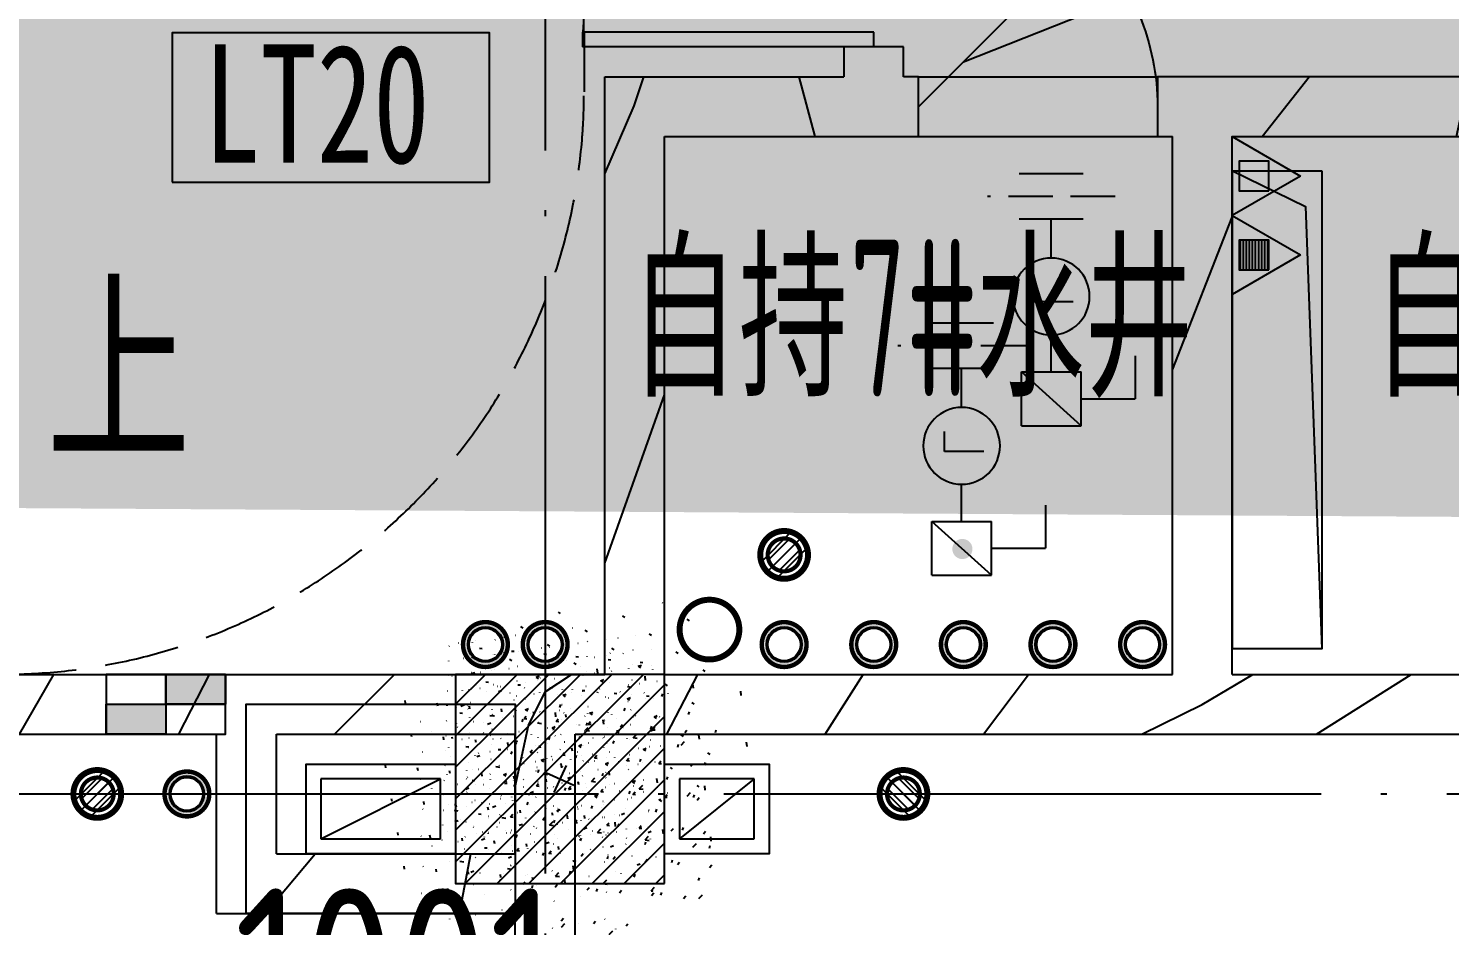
# Model space of a CAD drawing. Header units: inches. Extents: x 0 to 1813292486, y 0 to 3473589894.
# Drawn here: x 600546956 to 600551714, y 3473211977 to 3473214980 of the extents above; entities that cross this region are included whole.
import ezdxf
from ezdxf.enums import TextEntityAlignment as Align
from ezdxf.xclip import XClip

# ---------------------------------------------------------------- set-up
doc = ezdxf.new("R2010")
doc.units = ezdxf.units.IN
doc.header["$LTSCALE"] = 1000
doc.header["$MEASUREMENT"] = 0
doc.header["$XCLIPFRAME"] = 2
for name, pattern in [('AX-MALL-GIRD-200$0$DOTE', [2.4200000000000004, 2, -0.2, 0.02, -0.2]), ('AX-MALL-WALL-P02-QT$0$DASH', [0.35, 0.25, -0.1]), ('AX-MALL-WALL-P02-QT$0$DOTE', [2.4200000000000004, 2, -0.2, 0.02, -0.2]), ('PX-MALL-P02-LG$0$CONTINOUS', [0]), ('PX-MALL-P02-LG$0$DASH', [0.35, 0.25, -0.1]), ('PX-MALL-P02-LG$0$DASHED', [0.75, 0.5, -0.25])]:
    doc.linetypes.add(name, pattern=pattern)
for name, color, linetype in [('A-Anno-Note', 241, 'Continuous'), ('AX-MALL-DIM-P02$0$A-Anno-Dims', 3, 'Continuous'), ('AX-MALL-DIM-P02$0$A-Detl-Thin', 131, 'Continuous'), ('AX-MALL-GIRD-200$0$A-Grid', 222, 'AX-MALL-GIRD-200$0$DOTE'), ('AX-MALL-P02-200$0$A-Anno-Note', 241, 'Continuous'), ('AX-MALL-WALL-P02$0$A-Anno-Note', 241, 'Continuous'), ('AX-MALL-WALL-P02-QT$0$_T_S__T_ELEV_A-STRS', 7, 'Continuous'), ('AX-MALL-WALL-P02-QT$0$A-Anno-Note', 241, 'Continuous'), ('AX-MALL-WALL-P02-QT$0$A-Detl-Patt', 8, 'Continuous'), ('AX-MALL-WALL-P02-QT$0$A-Detl-Thin', 131, 'Continuous'), ('AX-MALL-WALL-P02-QT$0$A-Strs', 151, 'Continuous'), ('AX-MALL-WALL-P02-QT$0$A-Wall', 2, 'Continuous'), ('AX-MALL-WALL-P02-QT$0$A-Wall-Patt', 13, 'Continuous'), ('AX-MALL-WALL-P02-QT$0$A-Wind', 4, 'Continuous'), ('AX-MALL-WORD-P02$0$A-Anno-Note', 241, 'Continuous'), ('AX-MALL-ZTKD-P02$0$A-Anno-Note', 241, 'Continuous'), ('EX-MALL-2F-DBKD$0$TEL_底图', 7, 'Continuous'), ('EX-MALL-2F-DBKD-RD$0$0电井顶板开洞', 7, 'Continuous'), ('MX-MALL-P02-LG$0$M-VT-DUCT-FLG', 40, 'Continuous'), ('MX-MALL-P02-LG$0$M-VT-DUCT-KED', 170, 'Continuous'), ('MX-MALL-P02-LG$0$M-VT-DUCT-SAD', 90, 'Continuous'), ('PX-MALL-P02-LG$0$P-Drain-Fldr', 4, 'Continuous'), ('PX-MALL-P02-LG$0$P-Drain-Fldr-ARCH', 161, 'Continuous'), ('PX-MALL-P02-LG$0$P-Drain-Fldr-W100', 4, 'Continuous'), ('PX-MALL-P02-LG$0$P-Drain-Fldr-W50', 4, 'Continuous'), ('PX-MALL-P02-LG$0$P-Exsh', 31, 'Continuous'), ('PX-MALL-P02-LG$0$P-Hydt-1', 14, 'PX-MALL-P02-LG$0$X1_LINE'), ('PX-MALL-P02-LG$0$P-Hydt-Xz', 11, 'PX-MALL-P02-LG$0$Xz_LINE'), ('PX-MALL-P02-LG$0$P-Pipe-Risr', 7, 'Continuous'), ('PX-MALL-P02-LG$0$P-Pipe-Risr-Arch', 6, 'Continuous'), ('PX-MALL-P02-LG$0$P-Pipe-Risr-W100', 6, 'Continuous'), ('PX-MALL-P02-LG$0$P-Pipe-Risr-W50', 6, 'Continuous'), ('PX-MALL-P02-LG$0$P-Sewr-Pipe', 123, 'PX-MALL-P02-LG$0$CONTINOUS'), ('PX-MALL-P02-LG$0$P-Sewr-TL-Pipe', 7, 'PX-MALL-P02-LG$0$CONTINOUS'), ('PX-MALL-P02-LG$0$P-Sprl-Anno', 150, 'Continuous'), ('PX-MALL-P02-LG$0$P-Sprl-Main', 140, 'PX-MALL-P02-LG$0$ZP_LINE'), ('PX-MALL-P02-LG$0$P-Sprl-Pipe', 151, 'Continuous'), ('PX-MALL-P02-LG$0$P-Stom-pipe', 4, 'PX-MALL-P02-LG$0$CONTINOUS'), ('PX-MALL-P02-LG$0$P-Wast-Pipe', 143, 'PX-MALL-P02-LG$0$DASHED'), ('PX-MALL-P02-LG$0$P-WatS', 3, 'Continuous'), ('PX-MALL-P02-LG$0$P-WatS-pipe', 61, 'Continuous'), ('PX-MALL-P02-LG$0$p-阀门', 61, 'Continuous'), ('PX-MALL-P02-LG$0$PUB_DIM', 3, 'Continuous'), ('PX-MALL-P02-LG$0$S-GJ', 8, 'Continuous'), ('SX-MALL-LT-TZ-2F(T)$0$SX-S1-TZ-(2F~3F)$0$TZ', 255, 'Continuous'), ('SX-MALL-LT-TZ-2F(T)$0$SX-S1-TZ-（-2F~-1F）$0$S-PATT-SOLD', 251, 'Continuous'), ('SX-MALL-TZ-2F~3F$0$S-DIMS', 81, 'Continuous'), ('SX-MALL-WALL-L-1F~2F$0$S-COLU', 30, 'Continuous'), ('SX-MALL-WALL-L-1F~2F$0$S-PATT-WALL', 83, 'Continuous'), ('SX-MALL-WALL-L-1F~2F$0$单形心', 4, 'Continuous')]:
    doc.layers.add(name, color=color, linetype=linetype)
doc.layers.add('MX-MALL-P02-LG$0$M-AUX-TO-ARCH', color=1, linetype='Continuous', plot=False)
doc.styles.add('AX-MALL-DIM-P02$0$_TCH_DIM_T3', font='gbenor.shx')
doc.styles.add('AX-MALL-WALL-P02-QT$0$_TCH_DIM', font='gbenor.shx')
doc.styles.add('AX-MALL-WORD-P02$0$STANDARD', font='gbenor.shx', dxfattribs={"bigfont": 'gbcbig.shx'})
doc.styles.add('AX-MALL-WORD-P02$0$宋体', font='', dxfattribs={"width": 0.7, "height": 5})
doc.styles.add('PX-MALL-P02-LG$0$jzfz', font='gbenor.shx', dxfattribs={"bigfont": 'gbcbig.shx'})
doc.styles.add('PX-MALL-P02-LG$0$Standard', font='gbenor.shx', dxfattribs={"bigfont": 'gbcbig.shx'})
doc.styles.get('AX-MALL-WORD-P02$0$宋体').set_extended_font_data('SimSun')
doc.linetypes.add('PX-MALL-P02-LG$0$X1_LINE', pattern='A,2,-0.3,["X1",PX-MALL-P02-LG$0$Standard,S=0.15,R=0,X=-0.15,Y=-0.08],-0.2', length=2.5)
doc.linetypes.add('PX-MALL-P02-LG$0$Xz_LINE', pattern='A,2,-0.2,["Xz",PX-MALL-P02-LG$0$Standard,S=0.15,R=0,X=-0.1,Y=-0.08],-0.2', length=2.4)
doc.linetypes.add('PX-MALL-P02-LG$0$ZP_LINE', pattern='A,2,-0.3,["ZP",PX-MALL-P02-LG$0$Standard,S=0.15,R=0,X=-0.15,Y=-0.08],-0.1', length=2.4)
doc.dimstyles.new('AX-MALL-DIM-P02$0$_TCH_ARCH&&180', dxfattribs={"dimtxt": 535.5, "dimasz": 270, "dimexe": 450, "dimexo": 450, "dimgap": 137.25, "dimtad": 1, "dimdec": 0, "dimzin": 0, "dimdsep": 46, "dimtxsty": 'AX-MALL-DIM-P02$0$_TCH_DIM_T3', "dimblk": 'AX-MALL-DIM-P02$0$_ArchTick', "dimcen": 0.09, "dimclrt": 7, "dimazin": 2, "dimtfac": 1, "dimtdec": 0, "dimtix": 1, "dimtmove": 2, "dimatfit": 3, "dimfxl": 500, "dimtolj": 1, "dimtzin": 0, "dimarcsym": 0})
pattern_1 = [(45, (0, 359.0227), (-353.55353201463, 353.55353201463), [])]

# ---------------------------------------------------------------- blocks, each defined once
blk = doc.blocks.new('AX-MALL-WORD-P02')
at = {"layer": 'AX-MALL-WORD-P02$0$A-Anno-Note', "color": 3}
blk.add_lwpolyline([(600353570.3977468, 3473085454.494984), (600354565.5538968, 3473085083.770122), (600354740.1003112, 3473085552.314195), (600353744.9441617, 3473085923.039056)], close=True, dxfattribs=at)
at = {"layer": 'AX-MALL-WORD-P02$0$A-Anno-Note', "color": 3, "style": 'AX-MALL-WORD-P02$0$宋体', "width": 0.7}
blk.add_text('LT20', height=396.5189873417721, rotation=339.5681615271141, dxfattribs=at).set_placement((600353692.6859446, 3473085477.736427))
at = {"layer": 'AX-MALL-WORD-P02$0$A-Anno-Note', "style": 'AX-MALL-WORD-P02$0$STANDARD'}
for s, p in [('自持', (600354755.4193101, 3473084247.275826)), ('水井', (600355839.8496144, 3473083843.293717)), ('自持', (600357085.9014206, 3473083379.102857))]:
    blk.add_text(s, height=506.3829787234042, rotation=339.5681613092015, dxfattribs=at).set_placement(p)
at = {"layer": 'AX-MALL-WORD-P02$0$A-Anno-Note', "style": 'AX-MALL-WORD-P02$0$STANDARD', "width": 0.6}
blk.add_text('7#', height=525, rotation=339.5681613092015, dxfattribs=at).set_placement((600355446.2725928, 3473083989.912706))
blk = doc.blocks.new('AX-MALL-GIRD-200')
at = {"layer": 'AX-MALL-GIRD-200$0$A-Grid'}
for p, q in [((600385888.4862964, 3473168630.679744), (600347158.9473472, 3473064666.952662)), ((600218521.0220362, 3473133579.090285), (600576417.0261351, 3473000252.327003))]:
    blk.add_line(p, q, dxfattribs=at)
blk = doc.blocks.new('AX-MALL-WALL-P02-QT$0$tj')
at = {"layer": 'AX-MALL-WALL-P02-QT$0$A-Detl-Patt'}
h = blk.add_hatch(dxfattribs=at)
h.set_pattern_fill('STEEL', color=256, scale=100.0000000000001, angle=50.43183869082386)
h.set_pattern_definition([(75.00000000004839, (-14278.19445574284, 156289.8254051208), (-153.3407249234246, 41.08752340989569), []), (75.00000000004839, (-14317.88195610046, 156358.5661673546), (-153.3407249234246, 41.08752340989569), [])])
edge = h.paths.add_edge_path()
edge.add_line((88101.273016572, 47666.64152574539), (87883.93542659283, 47459.84604215622))
edge.add_line((87883.93542659283, 47459.84604215622), (91571.54751467705, 43584.64122533798))
edge.add_arc((262949.389629302, 558937.705083496), 543101.4133620498, 251.6057364187558, 260.0288666978238)
edge.add_arc((172180.8466627672, -2862.146247219684), 27099.9982179492, 64.7128659603706, 96.9316049602786, ccw=False)
edge.add_arc((262948.9730309481, 558936.3205539446), 543099.9677998082, 261.6155114784545, 271.7251478115656)
edge.add_line((279298.9759148359, 16082.51663446426), (279298.9759315252, 16382.65274763107))
edge.add_arc((262948.9742454757, 558936.3204835369), 542799.9676941936, 261.62020364125146, 271.7261014454634, ccw=False)
edge.add_arc((172180.8456921196, -2862.14609140989), 27400.00151046549, 64.80631838577902, 96.83815911678944)
edge.add_arc((262949.394896181, 558937.7037490648), 542801.4137571028, 251.6136389015772, 260.02417327084333, ccw=False)
edge.add_line((91737.26096642017, 43845.69257831573), (88101.273016572, 47666.64152574539))
blk = doc.blocks.new('SX-MALL-WALL-L-1F~2F$0$BANWANG_XINGXIN')
at = {"color": 0}
for points in [[(0.7071067811865476, 0.7071067811865475), (-0.7071067811865477, -0.7071067811865475)], [(-0.7071067811865475, 0.7071067811865476), (0.7071067811865474, -0.7071067811865477)]]:
    blk.add_lwpolyline(points, dxfattribs=at)
blk = doc.blocks.new('SX-MALL-WALL-L-1F~2F')
at = {"layer": 'SX-MALL-WALL-L-1F~2F$0$S-PATT-WALL'}
h = blk.add_hatch(dxfattribs=at)
h.set_pattern_fill('钢筋混凝土', color=256, scale=15, pattern_type=2)
h.set_pattern_definition([(24.56816131876918, (600332848.5159376, 3473133887.589986), (-31.18316060756021, 68.21004687377882), []), (29.56816131876925, (600332848.5159376, 3473133887.589986), (97.53445422577846, -46.37920049590846), [11.25, -123.75]), (334.5681613187692, (600332848.5159376, 3473133887.589986), (19.88439775835759, 112.9961142864107), [9, -99]), (80.01956131876923, (600332856.6438087, 3473133883.725054), (117.4189029535321, 66.61682170576017), [9.5610285, -105.1713168]), (25.75236131876919, (600332858.9887226, 3473133915.702631), (141.3476152674957, -79.15081590010527), [16.87499999999951, -185.6249999999961]), (76.20376131876925, (600332870.7676862, 3473133909.106722), (182.3878362713222, 87.98253900728311), [14.3415432, -157.75695]), (330.7523613187692, (600332858.9887226, 3473133915.702631), (182.387767611897, 87.98268144025062), [13.49999999999976, -148.4999999999961]), (0.5681613187692669, (600332870.4268485, 3473133903.438077), (62.82047321120105, -87.84980446922418), [11.25, -123.75]), (305.5681613187692, (600332870.4268485, 3473133903.438077), (72.17288940056439, 89.18848105901375), [9, -99]), (51.01956131876926, (600332875.6618832, 3473133896.117257), (134.9933625470349, 1.33857134020591), [9.5610285, -105.1713168]), (17.06816131876921, (600332848.5159376, 3473133887.589986), (19.14085714793764, 46.15589493924091), [0.75, -97.8, 0.75, -100.5, 0.75, -99.375]), (347.0681613187692, (600332848.5159376, 3473133887.589986), (57.63084699394109, 41.66442757030211), [0.75, -57.3, 0.75, -95.55, 0.75, -37.875]), (307.0681613187692, (600332817.1703391, 3473133899.267141), (73.85474001336534, -31.12342331039777), [0.75, -37.5, 0.75, -117, 0.75, -155.25]), (297.0681613187692, (600332803.1140169, 3473133904.503534), (87.2164167648191, -16.46683781742514), [0.75, -48.75, 0.75, -77.69999999999999, 0.75, -110.25])])
h.paths.add_polyline_path([(600354295.7700061, 3473082678.871982), (600354540.1349882, 3473083334.833685), (600353884.1732854, 3473083579.198667), (600353639.8083032, 3473082923.236964)])
at = {"layer": 'SX-MALL-WALL-L-1F~2F$0$S-COLU'}
blk.add_lwpolyline([(600354295.7700061, 3473082678.871982), (600354540.1349882, 3473083334.833685), (600353884.1732854, 3473083579.198667), (600353639.8083032, 3473082923.236964)], close=True, dxfattribs=at)
at = {"layer": 'SX-MALL-WALL-L-1F~2F$0$单形心', "xscale": 50, "yscale": 50, "zscale": 50}
blk.add_blockref('SX-MALL-WALL-L-1F~2F$0$BANWANG_XINGXIN', (600354089.9716457, 3473083129.035325), dxfattribs=at)
blk = doc.blocks.new('SX-MALL-WALL-L-2F~3F')
ref = blk.add_blockref('SX-MALL-WALL-L-1F~2F', (0, 0))
XClip(ref).set_block_clipping_path([(600349769.7341375, 3473074679.418533), (600357001.7302529, 3473071985.287766), (600356499.8725733, 3473070638.124951), (600359302.5086629, 3473069594.060767), (600362345.1765132, 3473077761.653201), (600381551.4312518, 3473070606.759726), (600391553.7259278, 3473066880.611454), (600387749.827644, 3473056669.608357), (600391632.1759799, 3473055223.319679), (600395635.5522461, 3473065969.791956), (600406982.2408491, 3473061742.817497), (600403058.8006672, 3473051210.921831), (600412723.2437257, 3473047610.6332), (600445093.3740637, 3473134503.466942), (600393055.2444371, 3473153889.197227), (600387463.4997383, 3473138878.984498), (600380158.3525343, 3473141600.366193), (600382830.751978, 3473148774.027779), (600388210.8522022, 3473146769.782572), (600390696.2253517, 3473153441.399696), (600277474.697425, 3473195619.741203), (600273446.9822528, 3473184807.934726), (600257129.111771, 3473190886.82031), (600241575.9633431, 3473149136.690594), (600258197.8999482, 3473142944.531458), (600255239.7303221, 3473135003.762026), (600263182.3271956, 3473132044.911624), (600260741.6763649, 3473125493.34496), (600269350.4970673, 3473122286.306632), (600271511.1407766, 3473128086.235537), (600286270.1853781, 3473122588.058336), (600284109.5416689, 3473116788.129431), (600282580.7823727, 3473112684.400902), (600291840.7574171, 3473109234.788475), (600290827.7957876, 3473106515.642598), (600293360.405141, 3473105572.171298), (600294731.2544166, 3473109252.0137), (600323175.4764534, 3473098655.706329), (600321336.3302773, 3473093718.790065), (600344750.773286, 3473084996.222976), (600341987.4689643, 3473077578.540671), (600344583.6790427, 3473076611.376234), (600346015.5062013, 3473080454.904757), (600351201.5612961, 3473078522.947055)])
blk = doc.blocks.new('SX-MALL-WALL-2F~3F')
blk.add_blockref('SX-MALL-WALL-L-2F~3F', (0, 0))
blk = doc.blocks.new('MX-MALL-P02-LG$0$YHJJ-P02')
at = {"layer": 'MX-MALL-P02-LG$0$M-AUX-TO-ARCH'}
for points in [[(-45959.70873618126, -64100.000831604), (-45959.70873141289, -63400.00082874298), (-45059.70873391628, -63400.00082826614), (-45059.70873165131, -64100.00082540512)], [(-45759.70873558521, -63900.00082778931), (-45759.7087341547, -63600.00082969666), (-45259.70873463154, -63600.00082874298), (-45259.70873439312, -63900.00082874298)], [(-44559.12317705154, -63599.99999523163), (-44209.12317597866, -63599.99999237061), (-44209.1231752634, -63899.99999332428), (-44559.12317633629, -63899.99999141693)]]:
    blk.add_lwpolyline(points, close=True, dxfattribs=at)
at = {"layer": 'MX-MALL-P02-LG$0$M-VT-DUCT-FLG'}
for p, q in [((-45709.7087325722, -63850.00082880854), (-45309.70873263776, -63650.00082867741)), ((-44259.12317550182, -63649.99999332428), (-44509.12317550182, -63849.99999332428))]:
    blk.add_line(p, q, dxfattribs=at)
at = {"layer": 'MX-MALL-P02-LG$0$M-VT-DUCT-KED'}
for p, q in [((-45309.70873263776, -63650.00082867741), (-45709.70873263776, -63650.00082880854)), ((-45709.70873263776, -63650.00082880854), (-45709.7087325722, -63850.00082880854)), ((-45309.7087325722, -63850.00082867741), (-45309.70873263776, -63650.00082867741)), ((-44259.12317550182, -63649.99999332428), (-44509.12317550182, -63649.99999332428)), ((-44509.12317550182, -63649.99999332428), (-44509.12317550182, -63849.99999332428)), ((-44259.12317550182, -63849.99999332428), (-44259.12317550182, -63649.99999332428)), ((-45709.7087325722, -63850.00082880854), (-45309.7087325722, -63850.00082867741)), ((-44509.12317550182, -63849.99999332428), (-44259.12317550182, -63849.99999332428))]:
    blk.add_line(p, q, dxfattribs=at)
blk = doc.blocks.new('MX-MALL-P02-LG')
at = {"layer": 'MX-MALL-P02-LG$0$M-VT-DUCT-SAD', "rotation": 339.5681613187875}
blk.add_blockref('MX-MALL-P02-LG$0$YHJJ-P02', (600418393.5374048, 3473127097.242905), dxfattribs=at)
blk = doc.blocks.new('SX-MALL-LT-TZ-2F(T)$0$SX-S1-TZ-（-2F~-1F）$0$55')
at = {"layer": 'SX-MALL-LT-TZ-2F(T)$0$SX-S1-TZ-（-2F~-1F）$0$S-PATT-SOLD'}
h = blk.add_hatch(color=251, dxfattribs=at)
h.dxf.hatch_style = 1
h.paths.add_polyline_path([(-77686.27864599228, -69171.32194757462), (-77486.27864456177, -69171.3219474554), (-77486.27864456177, -69271.32194751501), (-77686.27864551544, -69271.32194757462)])
h = blk.add_hatch(color=251, dxfattribs=at)
h.dxf.hatch_style = 1
h.paths.add_polyline_path([(-77886.27864646912, -69271.32194751501), (-77686.2786450386, -69271.32194751501), (-77686.27864456177, -69371.3219473958), (-77886.27864551544, -69371.3219473958)])
for p, q in [((-77686.2786450386, -69171.32194757462), (-77686.27864456177, -69371.3219474554)), ((-77886.27864551544, -69271.32194751501), (-77486.27864456177, -69271.32194751501))]:
    blk.add_line(p, q)
for points in [[(-77886.27864408493, -69371.32194751501), (-77486.27864408493, -69371.3219474554), (-77486.27864408493, -69171.3219474554), (-77886.27864456177, -69171.32194757462)], [(-77686.27864599228, -69171.32194757462), (-77486.27864456177, -69171.3219474554), (-77486.27864456177, -69271.32194751501), (-77686.27864551544, -69271.32194757462)], [(-77886.27864646912, -69271.32194751501), (-77686.2786450386, -69271.32194751501), (-77686.27864456177, -69371.3219473958), (-77886.27864551544, -69371.3219473958)]]:
    blk.add_lwpolyline(points, close=True)
blk = doc.blocks.new('SX-MALL-LT-TZ-2F(T)')
at = {"layer": 'SX-MALL-LT-TZ-2F(T)$0$SX-S1-TZ-(2F~3F)$0$TZ', "rotation": 339.5681613221936}
blk.add_blockref('SX-MALL-LT-TZ-2F(T)$0$SX-S1-TZ-（-2F~-1F）$0$55', (600449921.0647913, 3473121617.838406), dxfattribs=at)
blk = doc.blocks.new('SX-MALL-TZ-2F~3F')
at = {"layer": 'SX-MALL-TZ-2F~3F$0$S-DIMS', "rotation": 1.387142046460944e-06}
blk.add_blockref('SX-MALL-LT-TZ-2F(T)', (84.08594870567322, -14.53440642356873), dxfattribs=at)
blk = doc.blocks.new('EX-MALL-2F-DBKD-RD')
at = {"layer": 'EX-MALL-2F-DBKD-RD$0$0电井顶板开洞', "color": 1, "linetype": 'ByBlock'}
blk.add_lwpolyline([(600357190.8669575, 3473084146.349485), (600356632.31842, 3473082647.008455), (600356351.1919744, 3473082751.736305), (600356909.7405143, 3473084251.077337)], close=True, dxfattribs=at)
blk.add_lwpolyline([(600356909.7405132, 3473084251.077337), (600357097.6810659, 3473084053.729906), (600356632.31842, 3473082647.008455)], dxfattribs=at)
blk = doc.blocks.new('EX-MALL-2F-DBKD')
at = {"layer": 'EX-MALL-2F-DBKD$0$TEL_底图'}
blk.add_blockref('EX-MALL-2F-DBKD-RD', (0, 0), dxfattribs=at)
blk = doc.blocks.new('AX-MALL-WALL-P02-QT$0$$DorLib2D$00000002')
for p, q in [((-0.5, -5.684341886080802e-17), (-0.5000000000000007, 0.4875)), ((-0.4750000000000007, 0.4875), (-0.5000000000000007, 0.4875)), ((-0.475, -2.842170943040401e-17), (-0.4750000000000007, 0.4875)), ((0.475, -2.842170943040401e-17), (0.4750000000000007, 0.4875)), ((0.4750000000000007, 0.4875), (0.5000000000000007, 0.4875)), ((0.5, -5.684341886080802e-17), (0.5000000000000007, 0.4875)), ((-0.5, -5.684341886080802e-17), (-0.475, -2.842170943040401e-17)), ((0.5, -5.684341886080802e-17), (0.475, -2.842170943040401e-17))]:
    blk.add_line(p, q)
at = {"lineweight": 13}
for centre, start, end in [((-0.4875, -4.263256414560601e-17), 0, 88.53071641864632), ((0.4875, -4.263256414560601e-17), 91.4692835813537, 180)]:
    blk.add_arc(centre, 0.4875, start, end, dxfattribs=at)
blk = doc.blocks.new('AX-MALL-WALL-P02-QT$0$$DorLib2D$00000114')
at = {"color": 0}
blk.add_line((0.4999999999999964, 3.552713678800501e-15), (-0.2071067811864751, 0.7071067811864857), dxfattribs=at)
blk.add_arc((0.5000000000013856, -1.154631945610163e-12), 1.000000000001696, 135, 180, dxfattribs=at)
blk = doc.blocks.new('AX-MALL-WALL-P02-QT')
at = {"layer": 'AX-MALL-WALL-P02-QT$0$A-Wall-Patt'}
h = blk.add_hatch(dxfattribs=at)
h.set_pattern_fill('普通砖', color=256, scale=200, style=0)
h.set_pattern_definition(pattern_1)
h.paths.add_polyline_path([(600354423.153318, 3473083307.270424), (600354540.1349882, 3473083334.833684), (600355168.5020858, 3473085021.59235), (600355050.9030229, 3473085278.828545), (600354352.717359, 3473083404.652251)])
h = blk.add_hatch(dxfattribs=at)
h.set_pattern_fill('普通砖', color=256, scale=200, style=0)
h.set_pattern_definition(pattern_1)
h.paths.add_polyline_path([(600355050.9030229, 3473085278.828545), (600355168.5020858, 3473085021.59235), (600355824.4637886, 3473084777.227367), (600355871.0094994, 3473084902.172453), (600355800.5735402, 3473084999.55428)])
h = blk.add_hatch(dxfattribs=at)
h.set_pattern_fill('普通砖', color=256, scale=200, style=0)
h.set_pattern_definition(pattern_1)
h.paths.add_polyline_path([(600355987.9911696, 3473084929.735713), (600356022.9004537, 3473085023.44453), (600355835.4828243, 3473085093.263097), (600355800.5735402, 3473084999.55428), (600355871.0094994, 3473084902.172453)])
h = blk.add_hatch(dxfattribs=at)
h.set_pattern_fill('普通砖', color=256, scale=200, style=0)
h.set_pattern_definition(pattern_1)
h.paths.add_polyline_path([(600350182.9838024, 3473084815.715624), (600350253.4197618, 3473084718.333798), (600353064.684202, 3473083671.055303), (600353181.6658721, 3473083698.618563), (600353228.211583, 3473083823.563649), (600350229.5295134, 3473084940.66071)])
h = blk.add_hatch(dxfattribs=at)
h.set_pattern_fill('普通砖', color=256, scale=200, style=0)
h.set_pattern_definition(pattern_1)
h.paths.add_polyline_path([(600355824.4637886, 3473084777.227367), (600355965.0270108, 3473084724.863442), (600356034.8455771, 3473084912.281072), (600355987.9911696, 3473084929.735713), (600355871.0094994, 3473084902.172453)])
h = blk.add_hatch(dxfattribs=at)
h.set_pattern_fill('普通砖', color=256, scale=200, style=0)
h.set_pattern_definition(pattern_1)
h.paths.add_polyline_path([(600356925.079316, 3473084580.642882), (600356784.5160946, 3473084633.006806), (600356714.6975282, 3473084445.589177), (600356761.5519353, 3473084428.134536), (600356878.5336052, 3473084455.697796)])
h = blk.add_hatch(dxfattribs=at)
h.set_pattern_fill('普通砖', color=256, scale=200, style=0)
h.set_pattern_definition(pattern_1)
h.paths.add_polyline_path([(600356948.9695646, 3473084358.315969), (600357886.0577124, 3473084009.223137), (600357955.8762789, 3473084196.640766), (600356925.079316, 3473084580.642882), (600356878.5336052, 3473084455.697796)])
h = blk.add_hatch(dxfattribs=at)
h.set_pattern_fill('普通砖', color=256, scale=200, style=0)
h.set_pattern_definition(pattern_1)
h.paths.add_polyline_path([(600356203.6207972, 3473082643.994044), (600356320.6024671, 3473082671.557304), (600356948.9695646, 3473084358.315969), (600356878.5336052, 3473084455.697796), (600356761.5519353, 3473084428.134536), (600356133.1848378, 3473082741.37587)])
h = blk.add_hatch(dxfattribs=at)
h.set_pattern_fill('普通砖', color=256, scale=200, style=0)
h.set_pattern_definition(pattern_1)
h.paths.add_polyline_path([(600353181.6658721, 3473083698.618563), (600353252.1018314, 3473083601.236736), (600354001.7723488, 3473083321.962471), (600354118.7540189, 3473083349.525731), (600354165.29973, 3473083474.470817), (600353228.211583, 3473083823.563649)])
h = blk.add_hatch(dxfattribs=at)
h.set_pattern_fill('普通砖', color=256, scale=200, style=0)
h.set_pattern_definition(pattern_1)
h.paths.add_polyline_path([(600352855.228503, 3473083108.802414), (600353112.4646987, 3473083226.401477), (600353252.1018314, 3473083601.236736), (600353181.6658722, 3473083698.618562), (600353064.684202, 3473083671.055303)])
h = blk.add_hatch(dxfattribs=at)
h.set_pattern_fill('普通砖', color=256, scale=200, style=0)
h.set_pattern_definition(pattern_1)
h.paths.add_polyline_path([(600354118.7540189, 3473083349.525732), (600354189.1899782, 3473083252.143905), (600354376.6076072, 3473083182.325338), (600354423.153318, 3473083307.270424), (600354352.717359, 3473083404.652251), (600354165.29973, 3473083474.470817)])
h = blk.add_hatch(dxfattribs=at)
h.set_pattern_fill('普通砖', color=256, scale=200, style=0)
h.set_pattern_definition(pattern_1)
h.paths.add_polyline_path([(600353889.698476, 3473082830.145542), (600354014.6435622, 3473082783.599831), (600354189.1899782, 3473083252.143905), (600354118.7540189, 3473083349.525731), (600354001.7723488, 3473083321.962471), (600353862.135216, 3473082947.127212)])
h = blk.add_hatch(dxfattribs=at)
h.set_pattern_fill('普通砖', color=256, scale=200, style=0)
h.set_pattern_definition(pattern_1)
h.paths.add_polyline_path([(600354423.153318, 3473083307.270424), (600354376.6076072, 3473083182.325338), (600356157.0750865, 3473082519.048958), (600356203.6207972, 3473082643.994044), (600356133.1848378, 3473082741.37587), (600354540.1349882, 3473083334.833684)])
h = blk.add_hatch(dxfattribs=at)
h.set_pattern_fill('普通砖', color=256, scale=200, style=0)
h.set_pattern_definition(pattern_1)
h.paths.add_polyline_path([(600353112.4646987, 3473083226.401477), (600352855.228503, 3473083108.802414), (600353792.3166499, 3473082759.709583), (600353889.698476, 3473082830.145542), (600353862.135216, 3473082947.127212)])
h = blk.add_hatch(dxfattribs=at)
h.set_pattern_fill('普通砖', color=256, scale=200, style=0)
h.set_pattern_definition(pattern_1)
h.paths.add_polyline_path([(600350759.9526367, 3473074347.069), (600350889.7925658, 3473074395.398862), (600354014.6435621, 3473082783.599831), (600353889.698476, 3473082830.145542), (600353792.3166499, 3473082759.709583), (600350708.9223516, 3473074482.792996)])
h = blk.add_hatch(dxfattribs=at)
h.set_pattern_fill('普通砖', color=256, scale=200, style=0)
h.set_pattern_definition(pattern_1)
h.paths.add_polyline_path([(600356203.6207972, 3473082643.994044), (600356157.0750865, 3473082519.048958), (600357937.5425652, 3473081855.772578), (600358054.5242352, 3473081883.335838), (600358101.0699462, 3473082008.280924), (600356320.6024671, 3473082671.557304)])
at = {"layer": 'AX-MALL-WALL-P02-QT$0$_T_S__T_ELEV_A-STRS', "linetype": 'AX-MALL-WALL-P02-QT$0$DOTE', "const_width": 150}
blk.add_lwpolyline([(600234247.8536268, 3473153011.494684), (600262405.5662599, 3473142521.920496), (600259473.1864733, 3473134650.380063), (600277652.6965212, 3473127877.979127), (600276745.0551592, 3473125441.549947), (600276745.055159, 3473125441.549947), (600276046.8694955, 3473123567.373652), (600279607.804453, 3473122240.820894), (600279607.8044529, 3473122240.820893), (600286917.0919989, 3473119517.896807), (600286114.1784856, 3473117362.594068), (600305090.2134603, 3473110293.464231), (600303222.5668081, 3473105280.042639), (600316013.8200127, 3473100514.925489), (600314879.2683095, 3473097469.389009), (600322235.4102613, 3473094729.010282), (600324225.2394023, 3473100070.412719), (600344138.3625215, 3473092652.190045), (600342323.0797966, 3473087779.331682), (600442122.9674294, 3473050600.945104)], dxfattribs=at)
at = {"layer": 'AX-MALL-WALL-P02-QT$0$A-Strs', "linetype": 'AX-MALL-WALL-P02-QT$0$DASH'}
blk.add_lwpolyline([(600353891.0798972, 3473087951.881154, -0.4142135621634755), (600355037.6707553, 3473085443.828259), (600354967.8521883, 3473085256.410631, -0.4142135621629859), (600352459.7992971, 3473084109.819769, -0.4142135621629859)], format="xyb", dxfattribs=at)
at = {"layer": 'AX-MALL-WALL-P02-QT$0$A-Wall'}
for p, q in [((600354352.717359, 3473083404.652251), (600355050.9030229, 3473085278.828545)), ((600355050.9030229, 3473085278.828545), (600355800.5735402, 3473084999.55428)), ((600355835.4828243, 3473085093.263097), (600355800.5735402, 3473084999.55428)), ((600356022.9004537, 3473085023.44453), (600355835.4828243, 3473085093.263097)), ((600354540.1349882, 3473083334.833684), (600355168.5020858, 3473085021.59235)), ((600355168.5020858, 3473085021.59235), (600355824.4637886, 3473084777.227367)), ((600355987.9911696, 3473084929.735713), (600356022.9004537, 3473085023.44453)), ((600350229.5295134, 3473084940.66071), (600353228.211583, 3473083823.563649)), ((600355965.0270108, 3473084724.863442), (600356034.8455771, 3473084912.281072)), ((600356034.8455771, 3473084912.281072), (600355987.9911696, 3473084929.735713)), ((600355824.4637886, 3473084777.227367), (600355965.0270108, 3473084724.863442)), ((600350253.4197618, 3473084718.333798), (600353064.684202, 3473083671.055303)), ((600356784.5160946, 3473084633.006806), (600356714.6975282, 3473084445.589177)), ((600356925.079316, 3473084580.642882), (600356784.5160946, 3473084633.006806)), ((600357955.8762789, 3473084196.640766), (600356925.079316, 3473084580.642882)), ((600356133.1848378, 3473082741.37587), (600356761.5519353, 3473084428.134536)), ((600356714.6975282, 3473084445.589177), (600356761.5519353, 3473084428.134536)), ((600356320.6024671, 3473082671.557304), (600356948.9695646, 3473084358.315969)), ((600356948.9695646, 3473084358.315969), (600357886.0577124, 3473084009.223137)), ((600353228.211583, 3473083823.563649), (600354165.29973, 3473083474.470817)), ((600352855.228503, 3473083108.802414), (600353064.684202, 3473083671.055303)), ((600353112.4646987, 3473083226.401477), (600353252.1018314, 3473083601.236736)), ((600353252.1018314, 3473083601.236736), (600354001.7723488, 3473083321.962471)), ((600354165.29973, 3473083474.470817), (600354352.717359, 3473083404.652251)), ((600354540.1349882, 3473083334.833684), (600356133.1848378, 3473082741.37587)), ((600353862.135216, 3473082947.127212), (600354001.7723488, 3473083321.962471)), ((600354014.6435622, 3473082783.599831), (600354189.1899782, 3473083252.143905)), ((600354189.1899782, 3473083252.143905), (600354376.6076072, 3473083182.325338)), ((600353112.4646987, 3473083226.401477), (600353862.135216, 3473082947.127212)), ((600354376.6076072, 3473083182.325338), (600356157.0750865, 3473082519.048958)), ((600352855.228503, 3473083108.802414), (600353792.3166499, 3473082759.709583)), ((600350708.9223516, 3473074482.792996), (600353792.3166499, 3473082759.709583)), ((600350889.7925658, 3473074395.398862), (600354014.6435621, 3473082783.599831)), ((600356320.6024671, 3473082671.557304), (600358101.0699462, 3473082008.280924)), ((600356157.0750865, 3473082519.048958), (600357937.5425652, 3473081855.772578))]:
    blk.add_line(p, q, dxfattribs=at)
at = {"layer": 'AX-MALL-WALL-P02-QT$0$A-Wind'}
for p, q in [((600356034.8455771, 3473084912.281072), (600356784.5160946, 3473084633.006806)), ((600355965.0270108, 3473084724.863442), (600356714.6975282, 3473084445.589177))]:
    blk.add_line(p, q, dxfattribs=at)
at = {"layer": 'AX-MALL-WALL-P02-QT$0$A-Anno-Note'}
blk.add_blockref('EX-MALL-2F-DBKD', (0, 0), dxfattribs=at)
at = {"layer": 'AX-MALL-WALL-P02-QT$0$A-Detl-Patt'}
blk.add_blockref('SX-MALL-TZ-2F~3F', (0, 0), dxfattribs=at)
at = {"layer": 'AX-MALL-WALL-P02-QT$0$A-Detl-Thin'}
for name in ['MX-MALL-P02-LG', 'SX-MALL-WALL-2F~3F']:
    blk.add_blockref(name, (0, 0), dxfattribs=at)
at = {"layer": 'AX-MALL-WALL-P02-QT$0$A-Detl-Thin', "rotation": 339.5681613091762}
blk.add_blockref('AX-MALL-WALL-P02-QT$0$tj', (600144118.6961328, 3473128496.287411), dxfattribs=at)
at = {"layer": 'AX-MALL-WALL-P02-QT$0$A-Wind'}
blk.add_blockref('AX-MALL-GIRD-200', (0, 0), dxfattribs=at)
at = {"layer": 'AX-MALL-WALL-P02-QT$0$A-Wind', "zscale": 200}
for name, p, xscale, yscale, rotation in [('AX-MALL-WALL-P02-QT$0$$DorLib2D$00000002', (600356278.2844707, 3473085995.44196), 2000, 2000, 69.56816130584797), ('AX-MALL-WALL-P02-QT$0$$DorLib2D$00000114', (600356374.7715527, 3473084678.935124), -800, 800, 339.5681613060914)]:
    blk.add_blockref(name, p, dxfattribs=dict(at, xscale=xscale, yscale=yscale, rotation=rotation))
at = {"layer": 'AX-MALL-WALL-P02-QT$0$A-Anno-Note', "style": 'AX-MALL-WALL-P02-QT$0$_TCH_DIM', "width": 0.7}
blk.add_text('上', height=506.3829787234042, rotation=339.5681613091762, dxfattribs=at).set_placement((600352869.8100331, 3473084780.318202))
blk = doc.blocks.new('AX-MALL-WALL-P02')
at = {"layer": 'AX-MALL-WALL-P02$0$A-Anno-Note'}
blk.add_blockref('AX-MALL-WORD-P02', (0, 0), dxfattribs=at)
blk.add_blockref('AX-MALL-WALL-P02-QT', (0, 0), dxfattribs=at)
blk = doc.blocks.new('PX-MALL-P02-LG$0$P-Risr')
at = {"layer": 'PX-MALL-P02-LG$0$P-Pipe-Risr-W50'}
h = blk.add_hatch(color=0, dxfattribs=at)
edge = h.paths.add_edge_path()
edge.add_ellipse((0, 0), major_axis=(47.05795628796547, 47.05795628796547), ratio=0.9999999999999695, start_angle=225.0000000000009, end_angle=405.0000000000009, ccw=False)
edge.add_ellipse((0, 0), major_axis=(47.05795628796764, 47.05795628796764), ratio=0.9999999999998785, start_angle=133.9675974886221, end_angle=225.0000000000035, ccw=False)
edge.add_line((-66.53919663240958, 1.199087783927098), (-54.4367953546693, 1.199087783927098))
edge.add_ellipse((0, 0), major_axis=(-38.50196423560672, 38.50196423560672), ratio=0.9999999999999859, start_angle=43.73814098242129, end_angle=134.9999999999996)
edge.add_ellipse((0, 0), major_axis=(38.50196423561096, 38.50196423561096), ratio=0.9999999999998216, start_angle=225.0000000000051, end_angle=405.0000000000051)
edge.add_ellipse((0, 0), major_axis=(38.50196423560679, 38.50196423560679), ratio=0.9999999999999831, start_angle=45.00000000000048, end_angle=133.7381409824204)
edge.add_line((-54.43679535467527, 1.199087783927098), (-66.53919663241555, 1.199087783927098))
edge.add_ellipse((0, 0), major_axis=(-47.05795628796762, 47.05795628796762), ratio=0.9999999999998742, start_angle=-45.00000000000358, end_angle=43.967597488629224, ccw=False)
at = {"layer": 'PX-MALL-P02-LG$0$P-Pipe-Risr-Arch', "ltscale": 0.7}
blk.add_circle((0, 0), 59.29000000000001, dxfattribs=at)
at = {"layer": 'PX-MALL-P02-LG$0$P-Pipe-Risr-W100', "color": 0, "const_width": 15}
blk.add_lwpolyline([(-75, 0, 1), (75, 0, 1)], format="xyb", close=True, dxfattribs=at)
at = {"layer": 'PX-MALL-P02-LG$0$P-Pipe-Risr-W50'}
blk.add_circle((0, 0), 54.45000000000001, dxfattribs=at)
at = {"layer": 'PX-MALL-P02-LG$0$P-Pipe-Risr', "style": 'PX-MALL-P02-LG$0$jzfz', "width": 0.6, "flags": 1}
for tag, p in [('SYS-MARK', (0.3310501334344735, -45.65933377496549)), ('RANGE', (0.3337570973526454, -45.67887874227017))]:
    blk.add_attdef(tag, text='', height=0.015625, dxfattribs=at).set_placement(p, align=Align.MIDDLE)
blk = doc.blocks.new('PX-MALL-P02-LG$0$A$C5A9C1854')
at = {"layer": 'PX-MALL-P02-LG$0$P-Drain-Fldr-W50', "ltscale": 0.7}
for p, q in [((52.36634142632829, -16.81565596791916), (-16.81565596786095, 52.36634142627008)), ((16.81565596797736, -52.36634142627008), (-52.36634142621187, 16.81565596791916)), ((38.89087296527578, -38.89087296521757), (-38.89087296527578, 38.89087296521757))]:
    blk.add_line(p, q, dxfattribs=at)
at = {"layer": 'PX-MALL-P02-LG$0$P-Drain-Fldr-W50', "ltscale": 0.7, "const_width": 13.75}
blk.add_lwpolyline([(-54.99999999994179, 0, 1), (55.00000000005821, 0, 1)], format="xyb", close=True, dxfattribs=at)
blk = doc.blocks.new('PX-MALL-P02-LG$0$A$C7D2520B3')
at = {"layer": 'PX-MALL-P02-LG$0$P-Drain-Fldr', "ltscale": 0.7}
for p, q in [((58.33630944791366, -58.33630944788456), (-58.33630944791366, 58.33630944788456)), ((78.54951213949244, -25.22348395187873), (-25.22348395179142, 78.54951213940512)), ((25.22348395196605, -78.54951213940512), (-78.54951213931781, 25.22348395187873))]:
    blk.add_line(p, q, dxfattribs=at)
at = {"layer": 'PX-MALL-P02-LG$0$P-Drain-Fldr', "ltscale": 0.7, "const_width": 20}
blk.add_lwpolyline([(5.820766091346741e-11, -80, 1), (5.820766091346741e-11, 80, 1)], format="xyb", close=True, dxfattribs=at)
blk = doc.blocks.new('PX-MALL-P02-LG$0$A$C2257314B')
at = {"layer": 'PX-MALL-P02-LG$0$P-Drain-Fldr-ARCH', "ltscale": 0.7}
for p, q in [((52.36634142632829, -16.81565596791916), (-16.81565596786095, 52.36634142627008)), ((16.81565596797736, -52.36634142627008), (-52.36634142621187, 16.81565596791916)), ((38.89087296527578, -38.89087296521757), (-38.89087296527578, 38.89087296521757))]:
    blk.add_line(p, q, dxfattribs=at)
for start, end in [(0, 180), (180, 0)]:
    blk.add_arc((5.820766091346741e-11, -1.77635683940025e-15), 55, start, end, dxfattribs=at)
blk = doc.blocks.new('PX-MALL-P02-LG$0$P-Drain-Fldr')
blk.add_blockref('PX-MALL-P02-LG$0$A$C2257314B', (0, 0))
at = {"layer": 'PX-MALL-P02-LG$0$P-Drain-Fldr-W100'}
blk.add_blockref('PX-MALL-P02-LG$0$A$C7D2520B3', (0, 0), dxfattribs=at)
at = {"layer": 'PX-MALL-P02-LG$0$P-Drain-Fldr-W50'}
blk.add_blockref('PX-MALL-P02-LG$0$A$C5A9C1854', (0, 0), dxfattribs=at)
blk = doc.blocks.new('PX-MALL-P02-LG$0$gb-slzsq')
at = {"linetype": 'Continuous'}
for p, q in [((-25.92897034189082, 103.3586355632433), (-25.91524431816651, -79.67964445479447)), ((-25.91524431816651, -79.67964445479447), (67.79176270062453, -79.67261737497756))]:
    blk.add_line(p, q, dxfattribs=at)
blk.add_circle((0, 0), 180, dxfattribs=at)
blk = doc.blocks.new('PX-MALL-P02-LG$0$A$C573B230E')
at = {"ltscale": 0.7}
for p, q in [((-75.23320203775074, 387.9711374800263), (124.7667979622493, 387.9711374800263)), ((124.7667979621256, 137.9711374800263), (124.7667979622493, 387.9711374800263)), ((249.5335959242584, 137.9711374800245), (-7.275957614183426e-12, -137.971137479979)), ((249.5335959242584, 137.9711374800245), (0, 137.9711374800263)), ((-7.275957614183426e-12, -137.971137479979), (0, 137.9711374800263)), ((249.5335959242657, -137.971137479979), (249.5335959242584, 137.9711374800245)), ((249.5335959242657, -137.971137479979), (-7.275957614183426e-12, -137.971137479979))]:
    blk.add_line(p, q, dxfattribs=at)
at = {"ltscale": 0.7, "const_width": 46.54269288080815}
blk.add_lwpolyline([(128.0441803465365, 26.73703426584143, 1), (128.0441803465292, -19.80565861495961, 1)], format="xyb", close=True, dxfattribs=at)
blk = doc.blocks.new('PX-MALL-P02-LG$0$A$C7B375D87')
at = {"layer": 'PX-MALL-P02-LG$0$P-Sprl-Main'}
for p, q in [((212.1035579238669, 0.004582626643241383), (358.0505296758201, 0.01042504722136073)), ((660.4505295878917, 0.01646593959594611), (813.1948151011311, 0.02258046424685745))]:
    blk.add_line(p, q, dxfattribs=at)
at = {"layer": 'PX-MALL-P02-LG$0$PUB_DIM', "linetype": 'PX-MALL-P02-LG$0$DASH', "ltscale": 0.7}
blk.add_line((902.7935677767673, 251.0224261982657), (902.8064108404797, -250.977265251975), dxfattribs=at)
at = {"layer": 'PX-MALL-P02-LG$0$S-GJ'}
for p, q in [((813.1899823079002, 125.7669458962482), (813.1980567343126, -125.7217850314846)), ((992.4025260080234, 125.771411617563), (992.4095191829838, -125.7173193371127))]:
    blk.add_line(p, q, dxfattribs=at)
at = {"layer": 'PX-MALL-P02-LG$0$P-Sprl-Anno', "ltscale": 0.7, "xscale": 0.8399999999674037, "yscale": 0.8399999999674037, "zscale": 0.8399999999674037}
blk.add_blockref('PX-MALL-P02-LG$0$gb-slzsq', (509.2505296627642, 0.01189833212265512), dxfattribs=at)
at = {"layer": 'PX-MALL-P02-LG$0$p-阀门', "ltscale": 0.7, "extrusion": (0, 0, -1), "xscale": 0.8499999996513343, "yscale": 0.8499999996513343, "zscale": -0.8499999996407981, "rotation": 359.9987617923064}
blk.add_blockref('PX-MALL-P02-LG$0$A$C573B230E', (-212.1035563964688, 0.004583727437420748), dxfattribs=at)
blk = doc.blocks.new('PX-MALL-P02-LG$0$20220509195141')
at = {"layer": 'PX-MALL-P02-LG$0$P-Stom-pipe', "ltscale": 0.7, "const_width": 20}
blk.add_lwpolyline([(-140.3634262084961, -72.80864715576172, 1), (-283.853928565979, 66.5128356218338, 1)], format="xyb", close=True, dxfattribs=at)
blk = doc.blocks.new('PX-MALL-P02-LG$0$A$C3A6D0A61')
at = {"layer": 'PX-MALL-P02-LG$0$P-Stom-pipe'}
blk.add_blockref('PX-MALL-P02-LG$0$20220509195141', (424.217351436615, 6.295813858509064), dxfattribs=at)
blk = doc.blocks.new('PX-MALL-P02-LG$0$MHQ')
at = {"layer": 'PX-MALL-P02-LG$0$P-Exsh', "ltscale": 0.7}
h = blk.add_hatch(dxfattribs=at)
h.set_pattern_fill('ANSI31', color=256, scale=25, style=0)
h.set_pattern_definition([(45, (-160019.2306599375, -42228.3236173685), (-28.0633003783411, 28.0633003783411), [])])
h.paths.add_polyline_path([(-75.0000000015425, 185.1731819980414), (75, 185.1731819980414), (75, 35.17318199802685), (-75.0000000015425, 35.17318199802685)])
for points in [[(0, 346.4101615137042), (-200, -1.455191522836685e-11), (200, -1.455191522836685e-11)], [(0, 346.4101615137042), (-200, -1.455191522836685e-11), (200, -1.455191522836685e-11)], [(0, 346.4101615137042), (-200, -1.455191522836685e-11), (200, -1.455191522836685e-11)], [(-75.0000000015425, 185.1731819980414), (75, 185.1731819980414), (75, 35.17318199802685), (-75.0000000015425, 35.17318199802685)]]:
    blk.add_lwpolyline(points, close=True, dxfattribs=at)
blk = doc.blocks.new('PX-MALL-P02-LG$0$A$C301F1425')
at = {"layer": 'PX-MALL-P02-LG$0$P-Exsh', "ltscale": 0.7}
for p in [(-200, 1.455191522836685e-11), (200, 1.455191522836685e-11)]:
    blk.add_blockref('PX-MALL-P02-LG$0$MHQ', p, dxfattribs=at)
blk = doc.blocks.new('PX-MALL-P02-LG')
at = {"layer": 'PX-MALL-P02-LG$0$P-Hydt-1'}
blk.add_line((600356192.8634417, 3473084906.771554), (600358782.8891083, 3473084960.220772), dxfattribs=at)
at = {"xscale": -0.660000000149011, "yscale": 0.660000000149011, "zscale": 0.6600000001490114, "rotation": 249.5681616476226}
blk.add_blockref('PX-MALL-P02-LG$0$A$C301F1425', (600356856.8090587, 3473084110.924698), dxfattribs=at)
at = {"layer": 'PX-MALL-P02-LG$0$P-Drain-Fldr', "xscale": -1, "rotation": 339.5681615878621}
blk.add_blockref('PX-MALL-P02-LG$0$P-Drain-Fldr', (600352620.56525, 3473083623.034237), dxfattribs=at)
at = {"layer": 'PX-MALL-P02-LG$0$P-Drain-Fldr'}
for p, rotation in [((600355054.6072587, 3473083570.031854), 249.5681612865783), ((600355149.6064699, 3473082680.892173), 339.5681610513652)]:
    blk.add_blockref('PX-MALL-P02-LG$0$P-Drain-Fldr', p, dxfattribs=dict(at, rotation=rotation))
at = {"layer": 'PX-MALL-P02-LG$0$P-Hydt-Xz', "rotation": 23.7178967193095}
blk.add_blockref('PX-MALL-P02-LG$0$A$C3A6D0A61', (600354540.134989, 3473083334.833685), dxfattribs=at)
at = {"layer": 'PX-MALL-P02-LG$0$P-Sewr-Pipe', "ltscale": 0.7, "xscale": -0.9999999999999999, "rotation": 69.56816158786215}
blk.add_blockref('PX-MALL-P02-LG$0$P-Risr', (600352901.6917402, 3473083518.306512), dxfattribs=at)
at = {"layer": 'PX-MALL-P02-LG$0$P-Sewr-TL-Pipe', "ltscale": 0.7, "rotation": 249.5681613496965}
for p in [(600354012.7918673, 3473083637.999568), (600354200.2094975, 3473083568.181003)]:
    blk.add_blockref('PX-MALL-P02-LG$0$P-Risr', p, dxfattribs=at)
at = {"layer": 'PX-MALL-P02-LG$0$P-Sprl-Pipe', "ltscale": 0.7, "rotation": 159.5681612865783}
for p in [(600355512.1324193, 3473083079.449667), (600355793.2588633, 3473082974.721817), (600356074.3853071, 3473082869.993967)]:
    blk.add_blockref('PX-MALL-P02-LG$0$P-Risr', p, dxfattribs=at)
at = {"layer": 'PX-MALL-P02-LG$0$P-Wast-Pipe', "ltscale": 0.7, "rotation": 159.5681612865783}
blk.add_blockref('PX-MALL-P02-LG$0$P-Risr', (600354949.8795297, 3473083288.905365), dxfattribs=at)
at = {"layer": 'PX-MALL-P02-LG$0$P-WatS', "xscale": -0.8502552494747232, "yscale": 0.8502552494747232, "zscale": 0.850255249474723, "rotation": 249.5693993225674}
for p in [(600356043.438686, 3473083662.586306), (600355587.7658273, 3473083298.770084)]:
    blk.add_blockref('PX-MALL-P02-LG$0$A$C7B375D87', p, dxfattribs=at)
at = {"layer": 'PX-MALL-P02-LG$0$P-WatS-pipe', "ltscale": 0.7, "rotation": 159.5681612865783}
blk.add_blockref('PX-MALL-P02-LG$0$P-Risr', (600355231.005974, 3473083184.177515), dxfattribs=at)
blk = doc.blocks.new('AX-MALL-ZTKD-P02')
at = {"layer": 'AX-MALL-ZTKD-P02$0$A-Anno-Note'}
blk.add_blockref('AX-MALL-GIRD-200', (0, 0), dxfattribs=at)
blk = doc.blocks.new('AX-MALL-DIM-P02$0$_ArchTick')
at = {"color": 0, "linetype": 'ByBlock', "const_width": 0.4}
blk.add_lwpolyline([(-0.5, -0.5), (0.5, 0.5)], dxfattribs=at)
blk = doc.blocks.new('*D707')
at = {"layer": 'AX-MALL-DIM-P02$0$A-Anno-Dims', "color": 0, "lineweight": -2, "transparency": 16777216}
for p, q in [((600352826.2061199, 3473082746.116699), (600352433.2827569, 3473081691.371989)), ((600353763.8429712, 3473082396.81945), (600353370.9196085, 3473081342.074741)), ((600352590.3745345, 3473082113.061654), (600353528.011386, 3473081763.764406))]:
    blk.add_line(p, q, dxfattribs=at)
at = {"layer": 'AX-MALL-DIM-P02$0$A-Anno-Dims', "color": 0, "lineweight": -2, "transparency": 16777216, "xscale": 270, "yscale": 270, "zscale": 270}
for p, rotation in [((600352590.3745345, 3473082113.061654), 159.5681608748084), ((600353528.011386, 3473081763.764406), 339.5681608748084)]:
    blk.add_blockref('AX-MALL-DIM-P02$0$_ArchTick', p, dxfattribs=dict(at, rotation=rotation))
at = {"layer": 'AX-MALL-DIM-P02$0$A-Anno-Dims', "color": 7, "transparency": 16777216, "insert": (600353352.9545839, 3473082726.972702), "char_height": 535.5, "attachment_point": 5, "rotation": 339.5681608748084, "style": 'AX-MALL-DIM-P02$0$_TCH_DIM_T3'}
blk.add_mtext('\\A1;1001', dxfattribs=at)
blk = doc.blocks.new('*D709')
at = {"layer": 'AX-MALL-DIM-P02$0$A-Anno-Dims', "color": 0, "lineweight": -2, "transparency": 16777216}
for p, q in [((600354044.969407, 3473082292.091601), (600353652.0460445, 3473081237.346891)), ((600353809.1378218, 3473081659.036556), (600355589.6052965, 3473080995.760163)), ((600355825.4368817, 3473081628.815207), (600355432.5135192, 3473080574.070498))]:
    blk.add_line(p, q, dxfattribs=at)
at = {"layer": 'AX-MALL-DIM-P02$0$A-Anno-Dims', "color": 0, "lineweight": -2, "transparency": 16777216, "xscale": 270, "yscale": 270, "zscale": 270}
for p, rotation in [((600353809.1378218, 3473081659.036556), 159.5681608905811), ((600355589.6052965, 3473080995.760163), 339.5681608905811)]:
    blk.add_blockref('AX-MALL-DIM-P02$0$_ArchTick', p, dxfattribs=dict(at, rotation=rotation))
at = {"layer": 'AX-MALL-DIM-P02$0$A-Anno-Dims', "color": 7, "transparency": 16777216, "insert": (600354840.7541589, 3473081706.919058), "char_height": 535.5, "attachment_point": 5, "rotation": 339.5681608905811, "style": 'AX-MALL-DIM-P02$0$_TCH_DIM_T3'}
blk.add_mtext('\\A1;1900', dxfattribs=at)
blk = doc.blocks.new('*D710')
at = {"layer": 'AX-MALL-DIM-P02$0$A-Anno-Dims', "color": 0, "lineweight": -2, "transparency": 16777216}
for p, q in [((600355825.436882, 3473081628.815208), (600355432.5135193, 3473080574.070498)), ((600355589.6052969, 3473080995.760163), (600357463.7815886, 3473080297.574485)), ((600357699.6131737, 3473080930.629529), (600357306.689811, 3473079875.88482))]:
    blk.add_line(p, q, dxfattribs=at)
at = {"layer": 'AX-MALL-DIM-P02$0$A-Anno-Dims', "color": 0, "lineweight": -2, "transparency": 16777216, "xscale": 270, "yscale": 270, "zscale": 270}
for p, rotation in [((600355589.6052969, 3473080995.760163), 159.568160886164), ((600357463.7815886, 3473080297.574485), 339.568160886164)]:
    blk.add_blockref('AX-MALL-DIM-P02$0$_ArchTick', p, dxfattribs=dict(at, rotation=rotation))
at = {"layer": 'AX-MALL-DIM-P02$0$A-Anno-Dims', "color": 7, "transparency": 16777216, "insert": (600356668.0760423, 3473081026.188022), "char_height": 535.5, "attachment_point": 5, "rotation": 339.568160886164, "style": 'AX-MALL-DIM-P02$0$_TCH_DIM_T3'}
blk.add_mtext('\\A1;2000', dxfattribs=at)
blk = doc.blocks.new('AX-MALL-DIM-P02')
at = {"layer": 'AX-MALL-DIM-P02$0$A-Detl-Thin'}
blk.add_blockref('AX-MALL-ZTKD-P02', (-2.384185791015625e-06, 9.5367431640625e-07), dxfattribs=at)
at = {"layer": 'AX-MALL-DIM-P02$0$A-Anno-Dims'}
dim = blk.add_linear_dim(base=(600353528.011386, 3473081763.764406), p1=(600352983.2978973, 3473083167.806364), p2=(600353920.9347488, 3473082818.509115), angle=339.56816084922144, dimstyle='AX-MALL-DIM-P02$0$_TCH_ARCH&&180', dxfattribs=at)
dim.commit()
dim.dimension.update_dxf_attribs({"geometry": '*D707', "text_midpoint": (600353352.9545839, 3473082726.972702), "dimtype": 129})
for p1, p2, distance, picture, middle in [((600354202.0611846, 3473082713.781266), (600355982.5286592, 3473082050.504873), -1125.555494938942, '*D709', (600354840.7541589, 3473081706.919058)), ((600355982.5286593, 3473082050.504873), (600357856.7049512, 3473081352.319194), -1125.5554940036502, '*D710', (600356668.0760423, 3473081026.188022))]:
    dim = blk.add_aligned_dim(p1=p1, p2=p2, distance=distance, dimstyle='AX-MALL-DIM-P02$0$_TCH_ARCH&&180', dxfattribs=at)
    dim.commit()
    dim.dimension.update_dxf_attribs({"geometry": picture, "text_midpoint": middle})
blk = doc.blocks.new('AX-MALL-P02-200')
at = {"layer": 'AX-MALL-P02-200$0$A-Anno-Note'}
blk.add_blockref('AX-MALL-WALL-P02', (0, 0), dxfattribs=at)
for name in ['AX-MALL-DIM-P02', 'PX-MALL-P02-LG']:
    blk.add_blockref(name, (0, 0), dxfattribs=at)

msp = doc.modelspace()

# ---------------------------------------------------------------- block references
at = {"layer": 'A-Anno-Note', "rotation": 20.43183869077545}
msp.add_blockref('AX-MALL-P02-200', (1250392458.527329, 9048125.682563305), dxfattribs=at)

doc.saveas('drawing.dxf')
